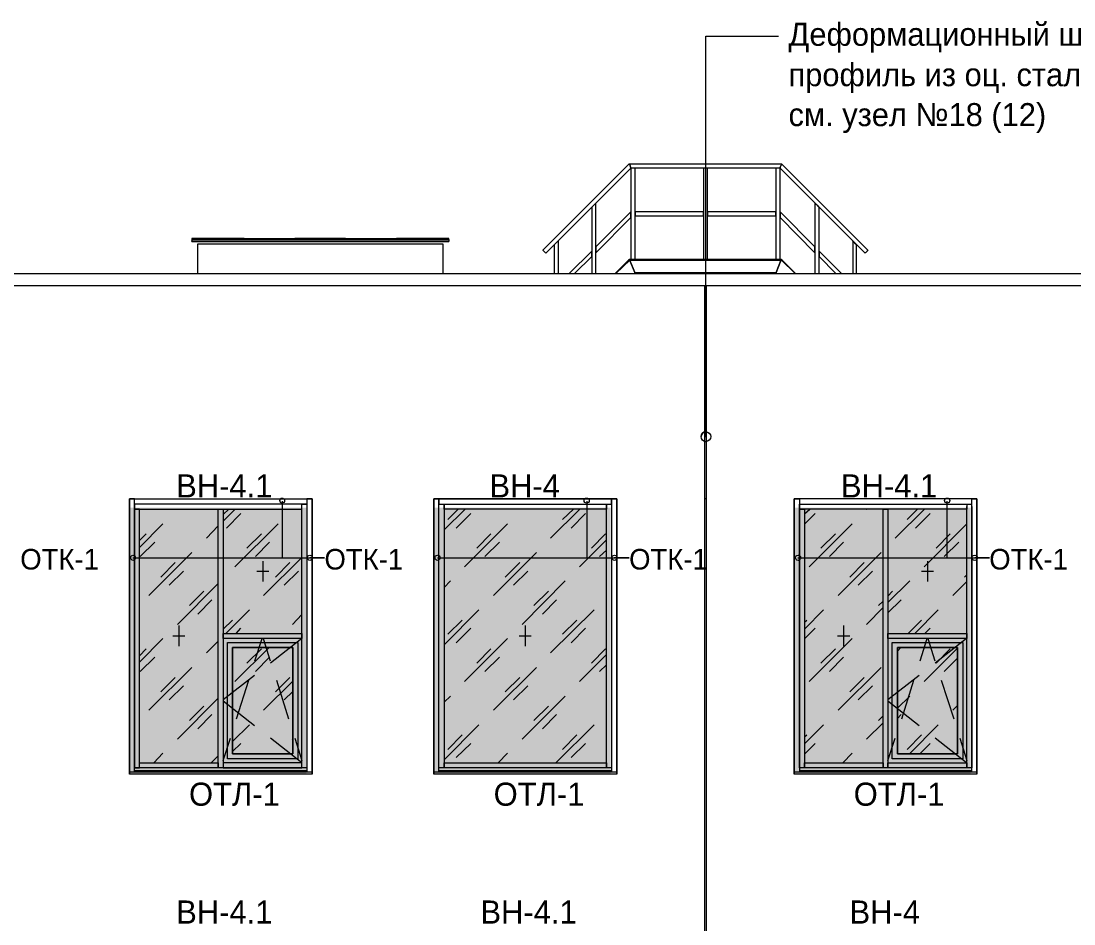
# Model space of a CAD drawing. Header units: millimetres. Extents: x 2294 to 908349, y -83289 to 219220.
# Drawn here: x 362859 to 373571, y 23201 to 32388 of the extents above; entities that cross this region are included whole.
import ezdxf

# ---------------------------------------------------------------- set-up
doc = ezdxf.new("R2010")
doc.units = ezdxf.units.MM
doc.layers.add('PDF _Геометрия', color=7, linetype='Continuous')
doc.layers.add('PDF _Текст', color=7, linetype='Continuous')

msp = doc.modelspace()

# ---------------------------------------------------------------- hatches: boundary and pattern name
at = {"transparency": 33554551}
h = msp.add_hatch(color=3, dxfattribs=at)
h.dxf.hatch_style = 1
h.paths.add_polyline_path([(363962.6, 27436.9), (365761.6, 27436.9), (365761.6, 24723.5), (363962.6, 24723.5)])
h = msp.add_hatch(color=3, dxfattribs=at)
h.dxf.hatch_style = 1
h.paths.add_polyline_path([(367057.6, 27436.9), (368856.7, 27436.9), (368856.7, 24723.5), (367057.6, 24723.5)])
h = msp.add_hatch(color=3, dxfattribs=at)
h.dxf.hatch_style = 1
h.paths.add_polyline_path([(370720.4, 27436.9), (372519.5, 27436.9), (372519.5, 24723.5), (370720.4, 24723.5)])

# ---------------------------------------------------------------- linework, layer by layer
at = {"layer": 'PDF _Геометрия', "lineweight": 9}
for points in [[(369824.8, 28155.2), (369824.8, 32233.9), (370563.6, 32233.9)], [(369107.9, 29960.7), (369107.9, 30891.8), (369103.5, 30891.8), (369099.2, 30891.8), (369072.9, 30891.8), (369068.6, 30891.8), (369064.2, 30891.8), (369064.2, 30896.2), (369059.8, 30900.6), (369051.1, 30926.8), (369046.7, 30931.2), (369046.7, 30935.5), (369046.7, 30931.2), (369051.1, 30926.8), (369059.8, 30900.6), (369064.2, 30896.2), (369064.2, 30891.8), (368198.6, 30026.2), (368194.2, 30030.6), (368176.8, 30048.1), (368172.4, 30052.5), (368172.4, 30056.8), (368168, 30056.8), (369046.7, 30935.5), (370594.2, 30935.5), (371472.9, 30056.8), (371472.9, 30052.5), (371468.6, 30052.5), (371468.6, 30048.1), (371451.1, 30030.6), (371446.7, 30030.6), (371446.7, 30026.2), (370581.1, 30891.8), (370581.1, 30896.2), (370581.1, 30900.6), (370594.2, 30926.8), (370594.2, 30931.2), (370594.2, 30935.5), (370594.2, 30931.2), (370594.2, 30926.8), (370581.1, 30900.6), (370581.1, 30896.2), (370581.1, 30891.8), (369064.2, 30891.8), (369064.2, 29960.7)], [(369842.3, 29960.7), (369842.3, 30891.8), (369838, 30891.8), (369833.6, 30891.8), (369807.4, 30891.8), (369803, 30891.8), (369803, 29960.7)], [(370581.1, 29960.7), (370581.1, 30891.8), (370576.8, 30891.8), (370572.4, 30891.8), (370546.2, 30891.8), (370541.8, 30891.8), (370537.4, 30891.8), (370537.4, 29960.7)], [(368705.7, 29820.8), (368705.7, 30533.3), (368701.3, 30529), (368697, 30524.6), (368675.1, 30502.7), (368670.7, 30498.4), (368666.4, 30494), (368666.4, 29820.8)], [(370978.9, 29820.8), (370978.9, 30494), (370974.6, 30494), (370974.6, 30498.4), (370970.2, 30498.4), (370970.2, 30502.7), (370944, 30524.6), (370944, 30529), (370939.6, 30529), (370939.6, 30533.3), (370935.2, 30533.3), (370935.2, 29820.8)], [(367210.6, 30166.1), (367210.6, 30144.3), (364596.4, 30144.3), (364596.4, 30153)], [(364596.4, 30166.1), (364596.4, 30144.3), (367210.6, 30144.3), (367210.6, 30153)], [(364657.6, 29820.8), (364657.6, 30122.4), (367040.1, 30122.4), (367149.4, 30122.4), (367149.4, 29820.8)], [(365129.8, 30170.5), (365645.6, 30170.5)], [(366161.5, 30170.5), (366677.3, 30170.5)], [(368325.4, 29820.8), (368325.4, 30153), (368321, 30148.6), (368316.6, 30144.3), (368290.4, 30118), (368286, 30113.7), (368281.7, 30109.3), (368281.7, 29820.8)], [(371359.3, 29820.8), (371359.3, 30109.3), (371359.3, 30113.7), (371354.9, 30113.7), (371354.9, 30118), (371350.5, 30118), (371328.7, 30144.3), (371324.3, 30144.3), (371324.3, 30148.6), (371319.9, 30148.6), (371319.9, 30153), (371319.9, 29820.8)], [(368194.2, 30030.6), (368176.8, 30048.1)], [(368491.5, 29820.8), (368666.4, 29991.3), (368666.4, 29995.6), (368666.4, 30000), (368666.4, 30039.4), (368666.4, 30043.7), (368666.4, 30048.1), (368434.7, 29820.8)], [(371206.3, 29820.8), (370978.9, 30048.1), (370978.9, 30043.7), (370978.9, 30039.4), (370978.9, 30000), (370978.9, 29995.6), (370978.9, 29991.3), (371149.4, 29820.8)], [(371468.6, 30048.1), (371451.1, 30030.6)], [(368902.4, 29820.8), (369046.7, 29960.7), (369051.1, 29960.7), (369051.1, 29956.3), (370594.2, 29956.3), (370594.2, 29960.7), (370738.5, 29820.8)], [(368911.2, 29820.8), (369051.1, 29956.3), (369051.1, 29960.7), (369046.7, 29960.7), (370594.2, 29960.7), (370594.2, 29956.3), (370734.1, 29820.8)], [(369046.7, 29960.7), (369046.7, 29960.7)], [(369046.7, 29960.7), (369046.7, 29960.7)], [(369099.2, 29960.7), (369072.9, 29960.7)], [(369833.6, 29960.7), (369807.4, 29960.7)], [(370572.4, 29960.7), (370546.2, 29960.7)], [(370594.2, 29960.7), (370594.2, 29960.7)], [(320356.1, 29230.6), (320356.1, 29715.9), (320334.3, 29715.9), (320334.3, 29230.6), (320334.3, 29698.4), (320273, 29698.4), (320273, 29820.8), (399730.8, 29820.8), (399761.4, 29816.4), (400382.1, 29777.1)], [(347695.9, 29698.4), (399730.8, 29698.4), (399730.8, 29820.8)], [(370541.8, 29820.8), (370537.4, 29825.2), (369103.5, 29825.2), (369103.5, 29829.5), (369103.5, 29825.2), (369103.5, 29820.8), (369107.9, 29820.8), (369107.9, 29825.2), (369103.5, 29825.2), (369099.2, 29820.8)], [(369811.7, 29698.4), (369811.7, 15442.7)], [(369833.6, 15442.7), (369833.6, 29698.4)], [(385956, 18852.5), (387918.8, 18852.5), (388154.9, 18852.5), (385719.9, 18852.5), (388154.9, 18852.5), (388154.9, 18883.1), (385719.9, 18883.1), (385719.9, 18852.5), (385719.9, 15495.1), (369833.6, 15495.1), (369833.6, 27525.7), (369811.7, 27525.7), (369811.7, 15495.1), (333086.1, 15495.1)], [(364015, 24749.8), (364015, 24815.3), (364015, 26131.2), (364015, 24789.1), (364063.1, 24789.1), (364063.1, 26131.2), (364063.1, 27420.8), (364015, 27420.8), (364015, 26131.2), (364015, 27447), (364015, 27525.7), (363962.6, 27525.7), (365820.5, 27525.7), (365768, 27525.7), (365768, 27473.2), (365741.8, 27473.2), (364889.3, 27473.2), (364015, 27473.2), (364015, 27420.8), (364889.3, 27420.8), (365715.6, 27420.8), (365715.6, 27473.2), (364889.3, 27473.2), (364041.2, 27473.2), (364015, 27473.2), (364015, 27525.7), (364041.2, 27525.7), (364889.3, 27525.7), (365741.8, 27525.7), (365768, 27525.7), (365768, 27447), (365768, 26131.2), (365768, 24815.3), (365768, 24749.8)], [(365715.6, 24841.6), (364915.6, 24841.6), (364915.6, 24789.1), (365715.6, 24789.1), (365715.6, 26131.2), (365715.6, 27447), (365715.6, 27473.2), (365768, 27473.2), (365768, 27447), (365768, 26131.2), (365768, 24789.1), (365715.6, 24789.1), (365715.6, 24841.6), (365396.4, 25090.7)], [(365514.5, 27503.8), (365514.5, 26926.8), (365947.3, 26926.8), (365798.6, 26926.8)], [(367110.1, 24749.8), (367110.1, 24815.3), (367110.1, 27447), (367110.1, 27525.7), (367110.1, 27473.2), (367136.3, 27473.2), (368867.5, 27473.2), (368867.5, 27525.7), (367136.3, 27525.7), (367110.1, 27525.7), (367057.6, 27525.7), (368919.9, 27525.7), (368867.5, 27525.7), (368867.5, 27447), (368867.5, 24815.3), (368867.5, 24749.8)], [(368867.5, 24789.1), (367110.1, 24789.1), (367110.1, 27447), (367110.1, 27473.2), (367162.6, 27473.2), (367162.6, 27447), (367162.6, 24789.1), (367110.1, 24789.1)], [(368867.5, 27447), (368867.5, 24789.1), (368815, 24789.1), (367162.6, 24789.1), (367162.6, 24841.6), (368815, 24841.6), (368815, 24789.1), (368815, 27447), (368815, 27473.2), (368867.5, 27473.2)], [(368613.9, 27503.8), (368613.9, 26926.8), (369046.7, 26926.8), (368893.7, 26926.8)], [(372530.8, 27447), (372530.8, 26131.2), (372530.8, 27447), (372530.8, 27525.7), (372504.6, 27525.7), (371656.5, 27525.7), (370804.1, 27525.7), (370777.8, 27525.7), (370777.8, 27473.2), (370804.1, 27473.2), (371656.5, 27473.2), (372482.8, 27473.2), (372482.8, 27420.8), (371656.5, 27420.8), (370777.8, 27420.8), (370777.8, 27473.2), (371656.5, 27473.2), (372504.6, 27473.2), (372530.8, 27473.2), (372530.8, 27525.7), (372583.3, 27525.7), (370725.4, 27525.7), (370777.8, 27525.7), (370777.8, 27447), (370777.8, 26131.2), (370777.8, 27420.8), (370830.3, 27420.8), (370830.3, 26131.2), (370830.3, 24789.1), (370777.8, 24789.1), (370777.8, 26131.2), (370777.8, 24815.3), (370777.8, 24749.8)], [(372277.3, 27503.8), (372277.3, 26926.8), (372710.1, 26926.8), (372561.4, 26926.8)], [(372482.8, 27473.2), (372482.8, 27464.5)], [(372530.8, 24749.8), (372530.8, 24815.3), (372530.8, 26131.2), (372530.8, 24789.1), (372482.8, 24789.1), (372482.8, 26131.2), (372482.8, 27447)], [(364452.2, 27420.8), (364456.5, 27420.8)], [(364915.6, 27298.4), (365038, 27420.8)], [(364915.6, 27368.3), (364972.4, 27420.8)], [(364950.5, 27228.4), (365094.8, 27377.1)], [(365619.4, 27420.8), (365623.8, 27420.8)], [(367162.6, 27210.9), (367376.8, 27420.8)], [(367201.9, 27315.9), (367306.8, 27420.8)], [(367285, 27228.4), (367433.6, 27377.1)], [(367958.2, 27420.8), (367958.2, 27420.8)], [(368246.7, 27127.9), (368544, 27420.8)], [(368369.1, 27315.9), (368478.4, 27420.8)], [(368456.5, 27228.4), (368600.8, 27377.1)], [(370830.3, 27372.7), (370882.8, 27420.8)], [(370830.3, 27267.8), (370939.6, 27377.1)], [(371459.8, 27420.8), (371464.2, 27420.8)], [(371752.7, 27127.9), (372050, 27420.8)], [(371875.1, 27315.9), (371980, 27420.8)], [(371958.2, 27228.4), (372106.8, 27377.1)], [(364063.1, 27031.7), (364303.5, 27272.2)], [(364745.1, 27127.9), (364863.1, 27250.3)], [(365033.6, 26835), (365475.1, 27272.2)], [(367372.4, 26835), (367809.5, 27272.2)], [(370878.4, 26835), (371315.5, 27272.2)], [(372045.6, 26835), (372482.8, 27272.2)], [(364063.1, 27101.7), (364133.1, 27171.6)], [(365156, 27023), (365304.6, 27171.6)], [(367494.8, 27023), (367639.1, 27171.6)], [(368539.6, 26835), (368815, 27110.4)], [(368662, 27023), (368806.3, 27171.6)], [(370996.4, 27023), (371145.1, 27171.6)], [(372168, 27023), (372312.3, 27171.6)], [(364071.9, 26939.9), (364220.5, 27084.2)], [(365243.4, 26939.9), (365387.7, 27084.2)], [(367577.9, 26939.9), (367726.5, 27084.2)], [(368745.1, 26939.9), (368815, 27005.5)], [(371083.9, 26939.9), (371228.1, 27084.2)], [(372251.1, 26939.9), (372399.7, 27084.2)], [(363997.5, 26926.8), (365947.3, 26926.8)], [(364159.3, 26542.1), (364596.4, 26979.3)], [(365317.7, 26891.8), (365317.7, 26686.4)], [(365326.5, 26542.1), (365715.6, 26931.2)], [(367097, 26926.8), (369046.7, 26926.8)], [(367665.3, 26542.1), (368102.4, 26979.3)], [(370760.4, 26926.8), (372710.1, 26926.8)], [(371171.3, 26542.1), (371608.4, 26979.3)], [(372080.6, 26891.8), (372080.6, 26686.4)], [(364281.7, 26730.1), (364425.9, 26878.7)], [(364364.7, 26647), (364513.4, 26791.3)], [(365256.5, 26791.3), (365379, 26791.3)], [(365448.9, 26730.1), (365593.2, 26878.7)], [(365536.3, 26647), (365680.6, 26791.3)], [(367783.3, 26730.1), (367932, 26878.7)], [(367870.7, 26647), (368015, 26791.3)], [(371289.3, 26730.1), (371438, 26878.7)], [(371376.8, 26647), (371521, 26791.3)], [(372019.4, 26791.3), (372141.8, 26791.3)], [(367162.6, 26625.2), (367228.1, 26690.7)], [(367958.2, 26249.2), (368395.3, 26690.7)], [(371678.4, 26472.2), (371901.3, 26690.7)], [(372338.5, 26542.1), (372482.8, 26686.4)], [(372456.5, 26730.1), (372482.8, 26751.9)], [(364452.2, 26249.2), (364863.1, 26664.5)], [(364574.6, 26441.6), (364718.8, 26585.8)], [(368076.2, 26441.6), (368224.8, 26585.8)], [(371678.4, 26537.7), (371726.5, 26585.8)], [(364657.6, 26354.1), (364801.9, 26498.4)], [(368163.6, 26354.1), (368307.9, 26498.4)], [(371582.2, 26441.6), (371630.3, 26485.3)], [(371678.4, 26367.2), (371813.9, 26498.4)], [(364941.8, 26157.4), (365182.2, 26397.8)], [(367162.6, 26039.4), (367516.7, 26397.8)], [(368246.7, 25960.7), (368688.2, 26397.8)], [(370830.3, 26201.1), (371022.7, 26397.8)], [(371459.8, 26249.2), (371630.3, 26419.7)], [(371953.8, 26157.4), (372189.9, 26397.8)], [(364915.6, 26201.1), (365011.7, 26292.9)], [(365619.4, 26249.2), (365715.6, 26349.7)], [(367201.9, 26148.7), (367346.2, 26292.9)], [(368369.1, 26148.7), (368513.4, 26292.9)], [(370830.3, 26271.1), (370852.2, 26292.9)], [(371883.9, 26157.4), (372019.4, 26292.9)], [(364465.3, 26236.1), (364465.3, 26026.3)], [(365046.7, 26157.4), (365094.8, 26209.9)], [(367285, 26061.2), (367433.6, 26209.9)], [(367988.8, 26236.1), (367988.8, 26026.3)], [(368456.5, 26061.2), (368600.8, 26209.9)], [(370830.3, 26100.6), (370939.6, 26209.9)], [(371228.1, 26236.1), (371228.1, 26026.3)], [(372054.3, 26157.4), (372106.8, 26209.9)], [(364063.1, 25864.5), (364303.5, 26104.9)], [(364404.1, 26131.2), (364526.5, 26131.2)], [(364745.1, 25960.7), (364863.1, 26078.7)], [(365239.1, 25877.6), (365313.4, 26104.9)], [(365322.1, 26104.9), (365392.1, 25877.6)], [(365715.6, 26104.9), (365396.4, 25855.8)], [(367372.4, 25667.8), (367809.5, 26104.9)], [(367927.6, 26131.2), (368050, 26131.2)], [(370878.4, 25667.8), (371315.5, 26104.9)], [(371166.9, 26131.2), (371289.3, 26131.2)], [(372006.3, 25877.6), (372076.2, 26104.9)], [(372084.9, 26104.9), (372154.9, 25877.6)], [(372478.4, 26104.9), (372159.3, 25855.8)], [(364063.1, 25930.1), (364133.1, 26000)], [(365033.6, 25667.8), (365383.3, 26013.1)], [(365156, 25855.8), (365304.6, 26000)], [(367494.8, 25855.8), (367639.1, 26000)], [(368539.6, 25667.8), (368815, 25943.2)], [(368662, 25855.8), (368806.3, 26000)], [(370996.4, 25855.8), (371145.1, 26000)], [(371774.6, 25978.2), (371809.5, 26013.1)], [(372045.6, 25667.8), (372386.6, 26008.8)], [(372168, 25855.8), (372312.3, 26000)], [(364071.9, 25768.3), (364220.5, 25917)], [(365243.4, 25768.3), (365387.7, 25917)], [(367577.9, 25768.3), (367726.5, 25917)], [(368745.1, 25768.3), (368815, 25838.3)], [(371083.9, 25768.3), (371228.1, 25917)], [(372251.1, 25768.3), (372386.6, 25903.8)], [(364159.3, 25374.9), (364596.4, 25812)], [(364281.7, 25562.9), (364425.9, 25707.1)], [(365234.7, 25729), (364915.6, 25479.8)], [(365448.9, 25562.9), (365593.2, 25707.1)], [(367665.3, 25374.9), (368102.4, 25812)], [(367783.3, 25562.9), (367932, 25707.1)], [(371171.3, 25374.9), (371608.4, 25812)], [(371289.3, 25562.9), (371438, 25707.1)], [(371997.5, 25729), (371678.4, 25479.8)], [(364364.7, 25479.8), (364513.4, 25624.1)], [(365051.1, 25287.5), (365177.9, 25680.9)], [(365326.5, 25374.9), (365623.8, 25672.2)], [(365457.6, 25680.9), (365580, 25287.5)], [(367870.7, 25479.8), (368015, 25624.1)], [(371376.8, 25479.8), (371521, 25624.1)], [(371818.3, 25287.5), (371940.7, 25680.9)], [(372220.5, 25680.9), (372347.2, 25287.5)], [(364452.2, 25082), (364863.1, 25497.3)], [(365536.3, 25479.8), (365623.8, 25567.2)], [(367162.6, 25457.9), (367228.1, 25519.2)], [(367958.2, 25082), (368395.3, 25519.2)], [(371774.6, 25396.7), (371901.3, 25519.2)], [(364574.6, 25270), (364718.8, 25418.6)], [(365234.7, 25217.5), (364915.6, 25466.7)], [(368076.2, 25270), (368224.8, 25418.6)], [(371997.5, 25217.5), (371678.4, 25466.7)], [(372338.5, 25374.9), (372386.6, 25423)], [(364657.6, 25186.9), (364801.9, 25331.2)], [(368163.6, 25186.9), (368307.9, 25331.2)], [(371582.2, 25270), (371630.3, 25318.1)], [(371774.6, 25291.8), (371813.9, 25331.2)], [(365011.7, 25055.8), (365182.2, 25226.3)], [(367162.6, 24872.2), (367516.7, 25226.3)], [(368299.2, 24841.6), (368688.2, 25226.3)], [(370830.3, 25033.9), (371022.7, 25226.3)], [(371459.8, 25082), (371630.3, 25248.1)], [(371897, 24933.4), (372189.9, 25226.3)], [(364915.6, 24863.4), (364989.9, 25090.7)], [(365011.7, 25125.7), (365011.7, 25125.7)], [(365619.4, 25082), (365623.8, 25086.4)], [(365645.6, 25090.7), (365715.6, 24863.4)], [(367201.9, 24977.1), (367346.2, 25125.7)], [(368369.1, 24977.1), (368513.4, 25125.7)], [(370830.3, 25103.9), (370852.2, 25125.7)], [(371678.4, 24863.4), (371752.7, 25090.7)], [(371875.1, 24977.1), (372019.4, 25125.7)], [(372478.4, 24841.6), (372159.3, 25090.7)], [(372408.4, 25090.7), (372482.8, 24863.4)], [(365011.7, 24955.2), (365094.8, 25038.3)], [(367285, 24894), (367433.6, 25038.3)], [(368456.5, 24894), (368600.8, 25038.3)], [(370830.3, 24929), (370939.6, 25038.3)], [(372001.9, 24933.4), (372106.8, 25038.3)], [(364211.7, 24841.6), (364303.5, 24937.7)], [(364793.2, 24841.6), (364863.1, 24911.5)], [(365470.8, 24933.4), (365475.1, 24937.7)], [(367713.4, 24841.6), (367809.5, 24937.7)], [(371219.4, 24841.6), (371315.5, 24937.7)], [(363962.6, 24749.8), (363962.6, 24749.8)], [(365768, 24789.1), (364015, 24789.1)], [(365768, 24758.5), (364015, 24758.5), (365768, 24758.5)], [(365768, 24758.5), (364015, 24758.5)], [(365820.5, 24749.8), (365820.5, 24749.8)], [(367057.6, 24749.8), (367057.6, 24749.8)], [(368867.5, 24758.5), (367110.1, 24758.5), (368867.5, 24758.5)], [(368867.5, 24758.5), (367110.1, 24758.5)], [(368919.9, 24749.8), (368919.9, 24749.8)], [(370725.4, 24749.8), (370725.4, 24749.8)], [(372530.8, 24789.1), (370777.8, 24789.1)], [(372530.8, 24758.5), (370777.8, 24758.5), (372530.8, 24758.5)], [(372530.8, 24758.5), (370777.8, 24758.5)], [(372583.3, 24749.8), (372583.3, 24749.8)], [(363962.6, 24723.5), (363962.6, 24727.9)], [(365820.5, 24727.9), (365820.5, 24723.5)], [(367057.6, 24723.5), (367057.6, 24727.9)], [(368919.9, 24727.9), (368919.9, 24723.5)], [(370725.4, 24723.5), (370725.4, 24727.9)], [(372583.3, 24727.9), (372583.3, 24723.5)]]:
    msp.add_lwpolyline(points, dxfattribs=at)
for points in [[(369064.2, 30389.1), (369064.2, 30393.5), (369064.2, 30397.8), (369064.2, 30402.2), (369064.2, 30437.2), (369064.2, 30441.5), (369064.2, 30445.9), (368705.7, 30091.8), (368705.7, 30087.4), (368705.7, 30083.1), (368705.7, 30078.7), (368705.7, 30043.7), (368705.7, 30039.4), (368705.7, 30035), (368705.7, 30030.6)], [(369107.9, 30445.9), (369107.9, 30441.5), (369107.9, 30415.3), (369107.9, 30410.9), (369107.9, 30406.6), (369803, 30406.6), (369803, 30410.9), (369803, 30415.3), (369803, 30441.5), (369803, 30445.9)], [(370537.4, 30406.6), (370537.4, 30410.9), (370537.4, 30415.3), (370537.4, 30441.5), (370537.4, 30445.9), (369842.3, 30445.9), (369842.3, 30441.5), (369842.3, 30415.3), (369842.3, 30410.9), (369842.3, 30406.6)], [(370935.2, 30030.6), (370935.2, 30035), (370935.2, 30039.4), (370935.2, 30043.7), (370935.2, 30078.7), (370935.2, 30083.1), (370935.2, 30087.4), (370935.2, 30091.8), (370581.1, 30445.9), (370581.1, 30441.5), (370581.1, 30437.2), (370581.1, 30402.2), (370581.1, 30397.8), (370581.1, 30393.5), (370581.1, 30389.1)], [(364596.4, 30166.1), (367210.6, 30166.1), (367210.6, 30174.9), (366677.3, 30174.9), (366677.3, 30170.5), (366161.5, 30170.5), (366161.5, 30174.9), (365645.6, 30174.9), (365645.6, 30170.5), (365129.8, 30170.5), (365129.8, 30174.9), (364596.4, 30174.9)], [(370594.2, 29965), (370594.2, 29960.7), (369046.7, 29960.7), (369046.7, 29965)], [(369051.1, 29951.9), (369051.1, 29956.3), (369051.1, 29951.9), (369103.5, 29829.5)], [(370537.4, 29825.2), (370541.8, 29829.5), (370589.9, 29951.9), (370594.2, 29951.9), (370594.2, 29956.3), (370594.2, 29951.9), (370589.9, 29951.9), (370541.8, 29829.5), (370541.8, 29825.2), (370537.4, 29825.2), (370537.4, 29820.8)], [(363962.6, 24815.3), (363962.6, 24736.6), (363962.6, 27525.7), (363962.6, 27447), (363962.6, 26131.2)], [(365820.5, 24736.6), (365820.5, 24815.3), (365820.5, 26131.2), (365820.5, 27447), (365820.5, 27525.7)], [(367057.6, 27525.7), (367057.6, 27447), (367057.6, 24815.3), (367057.6, 24736.6)], [(368815, 27420.8), (367162.6, 27420.8), (367162.6, 27473.2), (368815, 27473.2)], [(368919.9, 24736.6), (368919.9, 24815.3), (368919.9, 27447), (368919.9, 27525.7)], [(370725.4, 24815.3), (370725.4, 24736.6), (370725.4, 27525.7), (370725.4, 27447), (370725.4, 26131.2)], [(372583.3, 24736.6), (372583.3, 24815.3), (372583.3, 26131.2), (372583.3, 27447), (372583.3, 27525.7)], [(364915.6, 24789.1), (364863.1, 24789.1), (364063.1, 24789.1), (364063.1, 24841.6), (364863.1, 24841.6), (364863.1, 24789.1), (364863.1, 26131.2), (364863.1, 27420.8), (364915.6, 27420.8), (364915.6, 26131.2)], [(371678.4, 24789.1), (371630.3, 24789.1), (370830.3, 24789.1), (370830.3, 24841.6), (371630.3, 24841.6), (371630.3, 24789.1), (371630.3, 26131.2), (371630.3, 27420.8), (371678.4, 27420.8), (371678.4, 26131.2)], [(365715.6, 26104.9), (364915.6, 26104.9), (364915.6, 26157.4), (365715.6, 26157.4)], [(372482.8, 26104.9), (371678.4, 26104.9), (371678.4, 26157.4), (372482.8, 26157.4)], [(364959.3, 26065.6), (365676.2, 26065.6), (365676.2, 24880.9), (364959.3, 24880.9)], [(365676.2, 26065.6), (365676.2, 24880.9), (364959.3, 24880.9), (364959.3, 26065.6)], [(371722.1, 26065.6), (372439, 26065.6), (372439, 24880.9), (371722.1, 24880.9)], [(372439, 26065.6), (372439, 24880.9), (371722.1, 24880.9), (371722.1, 26065.6)], [(365623.8, 26013.1), (365011.7, 26013.1), (365011.7, 24933.4), (365623.8, 24933.4)], [(365011.7, 24933.4), (365011.7, 26013.1), (365623.8, 26013.1), (365623.8, 24933.4)], [(372386.6, 26013.1), (371774.6, 26013.1), (371774.6, 24933.4), (372386.6, 24933.4)], [(371774.6, 24933.4), (371774.6, 26013.1), (372386.6, 26013.1), (372386.6, 24933.4)], [(365820.5, 24723.5), (363962.6, 24723.5), (363962.6, 24749.8), (365820.5, 24749.8)], [(368919.9, 24723.5), (367057.6, 24723.5), (367057.6, 24749.8), (368919.9, 24749.8)], [(372583.3, 24723.5), (370725.4, 24723.5), (370725.4, 24749.8), (372583.3, 24749.8)], [(372482.8, 24789.1), (371678.4, 24789.1), (371678.4, 24841.6), (372482.8, 24841.6)]]:
    msp.add_lwpolyline(points, close=True, dxfattribs=at)
msp.add_lwpolyline([(369824.8, 28207.7, 0.4090909), (369776.8, 28159.6, -0.4090909)], format="xyb", close=True, dxfattribs=at)
for points in [[(369824.8, 28207.7), (369851.1, 28207.7), (369877.3, 28185.8), (369877.3, 28159.6)], [(369824.8, 28207.7), (369851.1, 28207.7), (369877.3, 28185.8), (369877.3, 28159.6)], [(369824.8, 28107.1), (369798.6, 28107.1), (369776.8, 28133.4), (369776.8, 28159.6)], [(369824.8, 28107.1), (369798.6, 28107.1), (369776.8, 28133.4), (369776.8, 28159.6)], [(369877.3, 28159.6), (369877.3, 28133.4), (369851.1, 28107.1), (369824.8, 28107.1)], [(369877.3, 28159.6), (369877.3, 28133.4), (369851.1, 28107.1), (369824.8, 28107.1)], [(365492.6, 27508.2), (365492.6, 27525.7), (365501.4, 27534.4), (365514.5, 27534.4)], [(365492.6, 27508.2), (365492.6, 27525.7), (365501.4, 27534.4), (365514.5, 27534.4)], [(365514.5, 27534.4), (365527.6, 27534.4), (365540.7, 27525.7), (365540.7, 27508.2)], [(365514.5, 27534.4), (365527.6, 27534.4), (365540.7, 27525.7), (365540.7, 27508.2)], [(368587.7, 27508.2), (368587.7, 27525.7), (368596.4, 27534.4), (368613.9, 27534.4)], [(368587.7, 27508.2), (368587.7, 27525.7), (368596.4, 27534.4), (368613.9, 27534.4)], [(368613.9, 27534.4), (368627, 27534.4), (368640.1, 27525.7), (368640.1, 27508.2)], [(368613.9, 27534.4), (368627, 27534.4), (368640.1, 27525.7), (368640.1, 27508.2)], [(372255.4, 27508.2), (372255.4, 27525.7), (372264.2, 27534.4), (372281.7, 27534.4)], [(372255.4, 27508.2), (372255.4, 27525.7), (372264.2, 27534.4), (372281.7, 27534.4)], [(372281.7, 27534.4), (372294.8, 27534.4), (372307.9, 27525.7), (372307.9, 27508.2)], [(372281.7, 27534.4), (372294.8, 27534.4), (372307.9, 27525.7), (372307.9, 27508.2)], [(365514.5, 27482), (365501.4, 27482), (365492.6, 27495.1), (365492.6, 27508.2)], [(365514.5, 27482), (365501.4, 27482), (365492.6, 27495.1), (365492.6, 27508.2)], [(365540.7, 27508.2), (365540.7, 27495.1), (365527.6, 27482), (365514.5, 27482)], [(365540.7, 27508.2), (365540.7, 27495.1), (365527.6, 27482), (365514.5, 27482)], [(368613.9, 27482), (368596.4, 27482), (368587.7, 27495.1), (368587.7, 27508.2)], [(368613.9, 27482), (368596.4, 27482), (368587.7, 27495.1), (368587.7, 27508.2)], [(368640.1, 27508.2), (368640.1, 27495.1), (368627, 27482), (368613.9, 27482)], [(368640.1, 27508.2), (368640.1, 27495.1), (368627, 27482), (368613.9, 27482)], [(372281.7, 27482), (372264.2, 27482), (372255.4, 27495.1), (372255.4, 27508.2)], [(372281.7, 27482), (372264.2, 27482), (372255.4, 27495.1), (372255.4, 27508.2)], [(372307.9, 27508.2), (372307.9, 27495.1), (372294.8, 27482), (372281.7, 27482)], [(372307.9, 27508.2), (372307.9, 27495.1), (372294.8, 27482), (372281.7, 27482)], [(363975.7, 26926.8), (363975.7, 26944.3), (363984.4, 26953), (363997.5, 26953)], [(363975.7, 26926.8), (363975.7, 26944.3), (363984.4, 26953), (363997.5, 26953)], [(363997.5, 26900.6), (363984.4, 26900.6), (363975.7, 26913.7), (363975.7, 26926.8)], [(363997.5, 26900.6), (363984.4, 26900.6), (363975.7, 26913.7), (363975.7, 26926.8)], [(363997.5, 26953), (364010.6, 26953), (364023.8, 26944.3), (364023.8, 26926.8)], [(363997.5, 26953), (364010.6, 26953), (364023.8, 26944.3), (364023.8, 26926.8)], [(364023.8, 26926.8), (364023.8, 26913.7), (364010.6, 26900.6), (363997.5, 26900.6)], [(364023.8, 26926.8), (364023.8, 26913.7), (364010.6, 26900.6), (363997.5, 26900.6)], [(365772.4, 26926.8), (365772.4, 26944.3), (365781.1, 26953), (365798.6, 26953)], [(365772.4, 26926.8), (365772.4, 26944.3), (365781.1, 26953), (365798.6, 26953)], [(365798.6, 26900.6), (365781.1, 26900.6), (365772.4, 26913.7), (365772.4, 26926.8)], [(365798.6, 26900.6), (365781.1, 26900.6), (365772.4, 26913.7), (365772.4, 26926.8)], [(365798.6, 26953), (365811.7, 26953), (365824.9, 26944.3), (365824.9, 26926.8)], [(365798.6, 26953), (365811.7, 26953), (365824.9, 26944.3), (365824.9, 26926.8)], [(365824.9, 26926.8), (365824.9, 26913.7), (365811.7, 26900.6), (365798.6, 26900.6)], [(365824.9, 26926.8), (365824.9, 26913.7), (365811.7, 26900.6), (365798.6, 26900.6)], [(367070.8, 26926.8), (367070.8, 26944.3), (367079.5, 26953), (367097, 26953)], [(367070.8, 26926.8), (367070.8, 26944.3), (367079.5, 26953), (367097, 26953)], [(367097, 26900.6), (367079.5, 26900.6), (367070.8, 26913.7), (367070.8, 26926.8)], [(367097, 26900.6), (367079.5, 26900.6), (367070.8, 26913.7), (367070.8, 26926.8)], [(367097, 26953), (367110.1, 26953), (367123.2, 26944.3), (367123.2, 26926.8)], [(367097, 26953), (367110.1, 26953), (367123.2, 26944.3), (367123.2, 26926.8)], [(367123.2, 26926.8), (367123.2, 26913.7), (367110.1, 26900.6), (367097, 26900.6)], [(367123.2, 26926.8), (367123.2, 26913.7), (367110.1, 26900.6), (367097, 26900.6)], [(368871.8, 26926.8), (368871.8, 26944.3), (368880.6, 26953), (368898.1, 26953)], [(368871.8, 26926.8), (368871.8, 26944.3), (368880.6, 26953), (368898.1, 26953)], [(368898.1, 26900.6), (368880.6, 26900.6), (368871.8, 26913.7), (368871.8, 26926.8)], [(368898.1, 26900.6), (368880.6, 26900.6), (368871.8, 26913.7), (368871.8, 26926.8)], [(368898.1, 26953), (368911.2, 26953), (368924.3, 26944.3), (368924.3, 26926.8)], [(368898.1, 26953), (368911.2, 26953), (368924.3, 26944.3), (368924.3, 26926.8)], [(368924.3, 26926.8), (368924.3, 26913.7), (368911.2, 26900.6), (368898.1, 26900.6)], [(368924.3, 26926.8), (368924.3, 26913.7), (368911.2, 26900.6), (368898.1, 26900.6)], [(370738.5, 26926.8), (370738.5, 26944.3), (370747.2, 26953), (370764.7, 26953)], [(370738.5, 26926.8), (370738.5, 26944.3), (370747.2, 26953), (370764.7, 26953)], [(370764.7, 26900.6), (370747.2, 26900.6), (370738.5, 26913.7), (370738.5, 26926.8)], [(370764.7, 26900.6), (370747.2, 26900.6), (370738.5, 26913.7), (370738.5, 26926.8)], [(370764.7, 26953), (370777.8, 26953), (370791, 26944.3), (370791, 26926.8)], [(370764.7, 26953), (370777.8, 26953), (370791, 26944.3), (370791, 26926.8)], [(370791, 26926.8), (370791, 26913.7), (370777.8, 26900.6), (370764.7, 26900.6)], [(370791, 26926.8), (370791, 26913.7), (370777.8, 26900.6), (370764.7, 26900.6)], [(372535.2, 26926.8), (372535.2, 26944.3), (372544, 26953), (372561.4, 26953)], [(372535.2, 26926.8), (372535.2, 26944.3), (372544, 26953), (372561.4, 26953)], [(372561.4, 26900.6), (372544, 26900.6), (372535.2, 26913.7), (372535.2, 26926.8)], [(372561.4, 26900.6), (372544, 26900.6), (372535.2, 26913.7), (372535.2, 26926.8)], [(372561.4, 26953), (372574.6, 26953), (372587.7, 26944.3), (372587.7, 26926.8)], [(372561.4, 26953), (372574.6, 26953), (372587.7, 26944.3), (372587.7, 26926.8)], [(372587.7, 26926.8), (372587.7, 26913.7), (372574.6, 26900.6), (372561.4, 26900.6)], [(372587.7, 26926.8), (372587.7, 26913.7), (372574.6, 26900.6), (372561.4, 26900.6)]]:
    msp.add_open_spline(points, degree=3, dxfattribs=at)

# ---------------------------------------------------------------- texts
at = {"layer": 'PDF _Текст', "attachment_point": 4, "style": ''}
for s, insert, char_height in [('Деформационный шов ДШ-1', (370667.2, 32217.8), 234.458), ('профиль из оц. стали RAL 1019', (370667.2, 31806.9), 234.458), ('см. узел №18 (12)', (370667.2, 31400.3), 234.458), ('ВН-4.1', (364437.7, 27658.6), 235.29), ('ВН-4', (367624.6, 27658.6), 235.29), ('ВН-4.1', (371200.5, 27658.6), 235.29), ('ОТК-1', (362851, 26910.5), 209.3), ('ОТК-1', (365946, 26910.5), 209.3), ('ОТК-1', (369045.3, 26910.5), 209.3), ('ОТК-1', (372708.6, 26910.5), 209.3), ('ОТЛ-1', (364568.1, 24519.9), 235.29), ('ОТЛ-1', (367667.3, 24519.9), 235.29), ('ОТЛ-1', (371330.3, 24519.9), 235.29), ('ВН-4.1', (364437.8, 23322.1), 235.29), ('ВН-4.1', (367532.8, 23322.1), 235.29), ('ВН-4', (371287.9, 23322.1), 235.29)]:
    msp.add_mtext(s, dxfattribs=dict(at, insert=insert, char_height=char_height))

doc.saveas('drawing.dxf')
